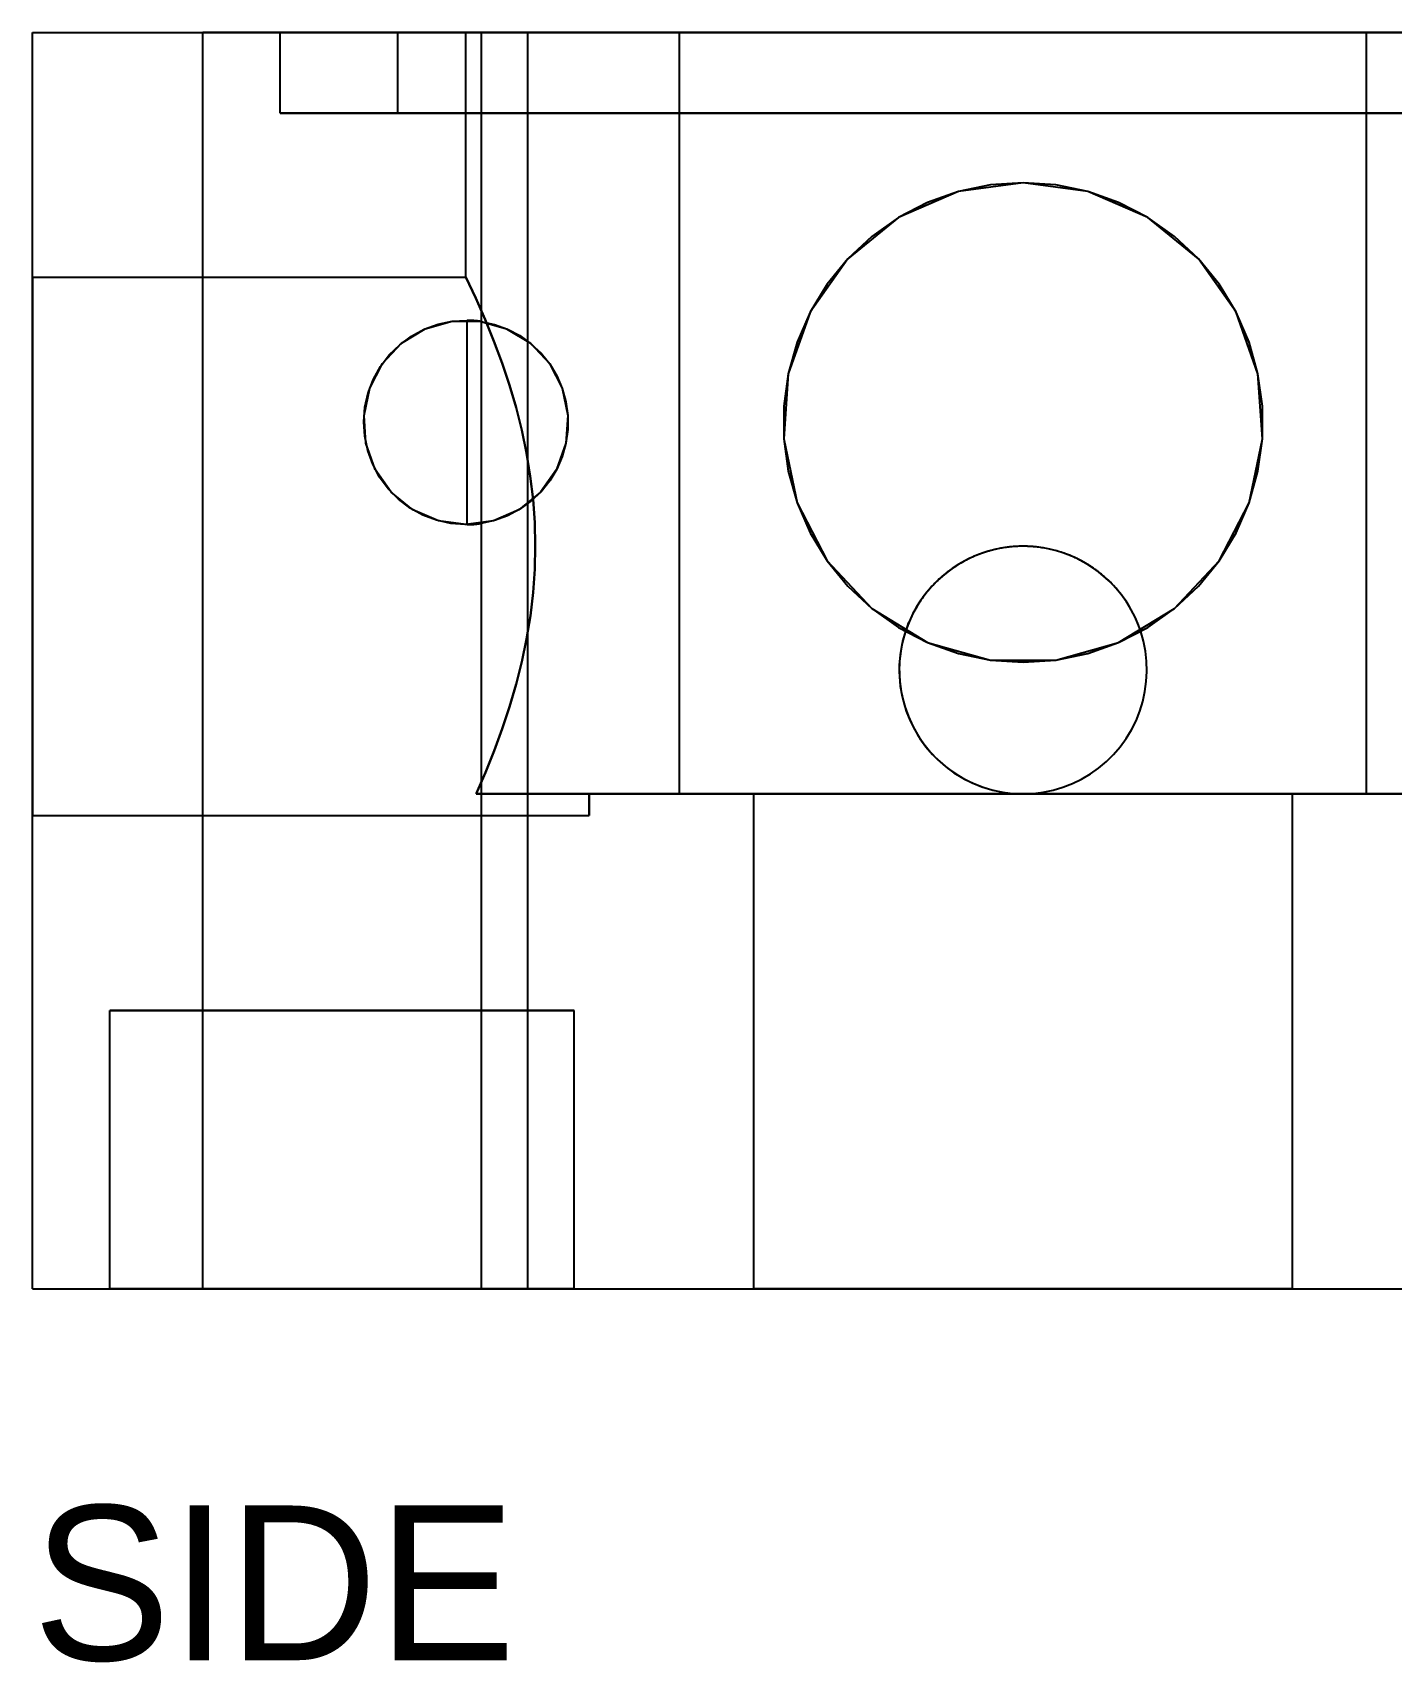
# Model space of a CAD drawing. Header units: millimetres. Extents: x 0 to 258, y -49 to 86.
# Drawn here: x 72.5 to 94.45, y -6.04 to 20.3 of the extents above; entities that cross this region are included whole.
import ezdxf

# ---------------------------------------------------------------- set-up
doc = ezdxf.new("R2010")
doc.units = ezdxf.units.MM
doc.layers.add('SIDE_HIDDEN', color=8, linetype='CONTINUOUS')
doc.layers.add('SIDE_VISIBLE', color=7, linetype='Continuous')

msp = doc.modelspace()

# ---------------------------------------------------------------- linework, layer by layer
at = {"layer": 'SIDE_HIDDEN'}
for points in [[(72.5, 20.3), (80.5, 20.3)], [(72.5, 0), (72.5, 20.3)], [(79.75, 20.3), (79.554, 20.3), (79.359, 20.3), (79.163, 20.3), (78.967, 20.3), (78.772, 20.3), (78.576, 20.3), (78.38, 20.3), (78.185, 20.3), (77.989, 20.3), (77.793, 20.3), (77.598, 20.3), (77.402, 20.3), (77.207, 20.3), (77.011, 20.3), (76.815, 20.3), (76.62, 20.3), (76.424, 20.3), (76.228, 20.3), (76.033, 20.3), (75.837, 20.3), (75.641, 20.3), (75.446, 20.3), (75.25, 20.3)], [(75.25, 20.3), (75.348, 20.3), (75.446, 20.3), (75.543, 20.3), (75.641, 20.3), (75.739, 20.3), (75.837, 20.3), (75.935, 20.3), (76.033, 20.3), (76.13, 20.3), (76.228, 20.3), (76.326, 20.3), (76.424, 20.3), (76.522, 20.3), (76.62, 20.3), (76.717, 20.3), (76.815, 20.3), (76.913, 20.3), (77.011, 20.3), (77.109, 20.3), (77.207, 20.3), (77.304, 20.3), (77.402, 20.3), (77.5, 20.3)], [(79.75, 20.3), (79.554, 20.3), (79.359, 20.3), (79.163, 20.3), (78.967, 20.3), (78.772, 20.3), (78.576, 20.3), (78.38, 20.3), (78.185, 20.3), (77.989, 20.3), (77.793, 20.3), (77.598, 20.3), (77.402, 20.3), (77.207, 20.3), (77.011, 20.3), (76.815, 20.3), (76.62, 20.3), (76.424, 20.3), (76.228, 20.3), (76.033, 20.3), (75.837, 20.3), (75.641, 20.3), (75.446, 20.3), (75.25, 20.3)], [(75.25, 20.3), (75.348, 20.3), (75.446, 20.3), (75.543, 20.3), (75.641, 20.3), (75.739, 20.3), (75.837, 20.3), (75.935, 20.3), (76.033, 20.3), (76.13, 20.3), (76.228, 20.3), (76.326, 20.3), (76.424, 20.3), (76.522, 20.3), (76.62, 20.3), (76.717, 20.3), (76.815, 20.3), (76.913, 20.3), (77.011, 20.3), (77.109, 20.3), (77.207, 20.3), (77.304, 20.3), (77.402, 20.3), (77.5, 20.3)], [(75.25, 4.5), (75.25, 20.3)], [(75.25, 4.5), (75.25, 20.3)], [(100.5, 20.3), (99.457, 20.3), (98.413, 20.3), (97.37, 20.3), (96.326, 20.3), (95.283, 20.3), (94.239, 20.3), (93.196, 20.3), (92.152, 20.3), (91.109, 20.3), (90.065, 20.3), (89.022, 20.3), (87.978, 20.3), (86.935, 20.3), (85.891, 20.3), (84.848, 20.3), (83.804, 20.3), (82.761, 20.3), (81.717, 20.3), (80.674, 20.3), (79.63, 20.3), (78.587, 20.3), (77.543, 20.3), (76.5, 20.3)], [(76.5, 20.3), (77.022, 20.3), (77.543, 20.3), (78.065, 20.3), (78.587, 20.3), (79.109, 20.3), (79.63, 20.3), (80.152, 20.3), (80.674, 20.3), (81.196, 20.3), (81.717, 20.3), (82.239, 20.3), (82.761, 20.3), (83.283, 20.3), (83.804, 20.3), (84.326, 20.3), (84.848, 20.3), (85.37, 20.3), (85.891, 20.3), (86.413, 20.3), (86.935, 20.3), (87.457, 20.3), (87.978, 20.3), (88.5, 20.3)], [(76.5, 19), (76.5, 20.3)], [(77.5, 20.3), (77.598, 20.3), (77.696, 20.3), (77.793, 20.3), (77.891, 20.3), (77.989, 20.3), (78.087, 20.3), (78.185, 20.3), (78.283, 20.3), (78.38, 20.3), (78.478, 20.3), (78.576, 20.3), (78.674, 20.3), (78.772, 20.3), (78.87, 20.3), (78.967, 20.3), (79.065, 20.3), (79.163, 20.3), (79.261, 20.3), (79.359, 20.3), (79.457, 20.3), (79.554, 20.3), (79.652, 20.3), (79.75, 20.3)], [(77.5, 20.3), (77.598, 20.3), (77.696, 20.3), (77.793, 20.3), (77.891, 20.3), (77.989, 20.3), (78.087, 20.3), (78.185, 20.3), (78.283, 20.3), (78.38, 20.3), (78.478, 20.3), (78.576, 20.3), (78.674, 20.3), (78.772, 20.3), (78.87, 20.3), (78.967, 20.3), (79.065, 20.3), (79.163, 20.3), (79.261, 20.3), (79.359, 20.3), (79.457, 20.3), (79.554, 20.3), (79.652, 20.3), (79.75, 20.3)], [(98.6, 20.3), (97.722, 20.3), (96.843, 20.3), (95.965, 20.3), (95.087, 20.3), (94.209, 20.3), (93.33, 20.3), (92.452, 20.3), (91.574, 20.3), (90.696, 20.3), (89.817, 20.3), (88.939, 20.3), (88.061, 20.3), (87.183, 20.3), (86.304, 20.3), (85.426, 20.3), (84.548, 20.3), (83.67, 20.3), (82.791, 20.3), (81.913, 20.3), (81.035, 20.3), (80.157, 20.3), (79.278, 20.3), (78.4, 20.3)], [(78.4, 20.3), (78.839, 20.3), (79.278, 20.3), (79.717, 20.3), (80.157, 20.3), (80.596, 20.3), (81.035, 20.3), (81.474, 20.3), (81.913, 20.3), (82.352, 20.3), (82.791, 20.3), (83.23, 20.3), (83.67, 20.3), (84.109, 20.3), (84.548, 20.3), (84.987, 20.3), (85.426, 20.3), (85.865, 20.3), (86.304, 20.3), (86.743, 20.3), (87.183, 20.3), (87.622, 20.3), (88.061, 20.3), (88.5, 20.3)], [(78.4, 19), (78.4, 20.3)], [(97.5, 20.3), (96.717, 20.3), (95.935, 20.3), (95.152, 20.3), (94.37, 20.3), (93.587, 20.3), (92.804, 20.3), (92.022, 20.3), (91.239, 20.3), (90.457, 20.3), (89.674, 20.3), (88.891, 20.3), (88.109, 20.3), (87.326, 20.3), (86.543, 20.3), (85.761, 20.3), (84.978, 20.3), (84.196, 20.3), (83.413, 20.3), (82.63, 20.3), (81.848, 20.3), (81.065, 20.3), (80.283, 20.3), (79.5, 20.3)], [(79.5, 20.3), (79.891, 20.3), (80.283, 20.3), (80.674, 20.3), (81.065, 20.3), (81.457, 20.3), (81.848, 20.3), (82.239, 20.3), (82.63, 20.3), (83.022, 20.3), (83.413, 20.3), (83.804, 20.3), (84.196, 20.3), (84.587, 20.3), (84.978, 20.3), (85.37, 20.3), (85.761, 20.3), (86.152, 20.3), (86.543, 20.3), (86.935, 20.3), (87.326, 20.3), (87.717, 20.3), (88.109, 20.3), (88.5, 20.3)], [(79.5, 16.35), (79.5, 20.3)], [(79.75, 15.631), (79.75, 20.3)], [(79.75, 4.5), (79.75, 20.3)], [(80.5, 0), (80.5, 20.3)], [(80.5, 0), (80.5, 20.3)], [(80.5, 20.3), (96.5, 20.3)], [(94.05, 20.3), (93.567, 20.3), (93.085, 20.3), (92.602, 20.3), (92.12, 20.3), (91.637, 20.3), (91.154, 20.3), (90.672, 20.3), (90.189, 20.3), (89.707, 20.3), (89.224, 20.3), (88.741, 20.3), (88.259, 20.3), (87.776, 20.3), (87.293, 20.3), (86.811, 20.3), (86.328, 20.3), (85.846, 20.3), (85.363, 20.3), (84.88, 20.3), (84.398, 20.3), (83.915, 20.3), (83.433, 20.3), (82.95, 20.3)], [(82.95, 20.3), (83.191, 20.3), (83.433, 20.3), (83.674, 20.3), (83.915, 20.3), (84.157, 20.3), (84.398, 20.3), (84.639, 20.3), (84.88, 20.3), (85.122, 20.3), (85.363, 20.3), (85.604, 20.3), (85.846, 20.3), (86.087, 20.3), (86.328, 20.3), (86.57, 20.3), (86.811, 20.3), (87.052, 20.3), (87.293, 20.3), (87.535, 20.3), (87.776, 20.3), (88.017, 20.3), (88.259, 20.3), (88.5, 20.3)], [(82.95, 8), (82.95, 20.3)], [(88.5, 20.3), (88.891, 20.3), (89.283, 20.3), (89.674, 20.3), (90.065, 20.3), (90.457, 20.3), (90.848, 20.3), (91.239, 20.3), (91.63, 20.3), (92.022, 20.3), (92.413, 20.3), (92.804, 20.3), (93.196, 20.3), (93.587, 20.3), (93.978, 20.3), (94.37, 20.3), (94.761, 20.3), (95.152, 20.3), (95.543, 20.3), (95.935, 20.3), (96.326, 20.3), (96.717, 20.3), (97.109, 20.3), (97.5, 20.3)], [(88.5, 20.3), (88.741, 20.3), (88.983, 20.3), (89.224, 20.3), (89.465, 20.3), (89.707, 20.3), (89.948, 20.3), (90.189, 20.3), (90.43, 20.3), (90.672, 20.3), (90.913, 20.3), (91.154, 20.3), (91.396, 20.3), (91.637, 20.3), (91.878, 20.3), (92.12, 20.3), (92.361, 20.3), (92.602, 20.3), (92.843, 20.3), (93.085, 20.3), (93.326, 20.3), (93.567, 20.3), (93.809, 20.3), (94.05, 20.3)], [(88.5, 20.3), (88.939, 20.3), (89.378, 20.3), (89.817, 20.3), (90.257, 20.3), (90.696, 20.3), (91.135, 20.3), (91.574, 20.3), (92.013, 20.3), (92.452, 20.3), (92.891, 20.3), (93.33, 20.3), (93.77, 20.3), (94.209, 20.3), (94.648, 20.3), (95.087, 20.3), (95.526, 20.3), (95.965, 20.3), (96.404, 20.3), (96.843, 20.3), (97.283, 20.3), (97.722, 20.3), (98.161, 20.3), (98.6, 20.3)], [(88.5, 20.3), (89.022, 20.3), (89.543, 20.3), (90.065, 20.3), (90.587, 20.3), (91.109, 20.3), (91.63, 20.3), (92.152, 20.3), (92.674, 20.3), (93.196, 20.3), (93.717, 20.3), (94.239, 20.3), (94.761, 20.3), (95.283, 20.3), (95.804, 20.3), (96.326, 20.3), (96.848, 20.3), (97.37, 20.3), (97.891, 20.3), (98.413, 20.3), (98.935, 20.3), (99.457, 20.3), (99.978, 20.3), (100.5, 20.3)], [(94.05, 8), (94.05, 20.3)], [(100.5, 19), (99.457, 19), (98.413, 19), (97.37, 19), (96.326, 19), (95.283, 19), (94.239, 19), (93.196, 19), (92.152, 19), (91.109, 19), (90.065, 19), (89.022, 19), (87.978, 19), (86.935, 19), (85.891, 19), (84.848, 19), (83.804, 19), (82.761, 19), (81.717, 19), (80.674, 19), (79.63, 19), (78.587, 19), (77.543, 19), (76.5, 19)], [(76.5, 19), (77.022, 19), (77.543, 19), (78.065, 19), (78.587, 19), (79.109, 19), (79.63, 19), (80.152, 19), (80.674, 19), (81.196, 19), (81.717, 19), (82.239, 19), (82.761, 19), (83.283, 19), (83.804, 19), (84.326, 19), (84.848, 19), (85.37, 19), (85.891, 19), (86.413, 19), (86.935, 19), (87.457, 19), (87.978, 19), (88.5, 19)], [(98.6, 19), (97.722, 19), (96.843, 19), (95.965, 19), (95.087, 19), (94.209, 19), (93.33, 19), (92.452, 19), (91.574, 19), (90.696, 19), (89.817, 19), (88.939, 19), (88.061, 19), (87.183, 19), (86.304, 19), (85.426, 19), (84.548, 19), (83.67, 19), (82.791, 19), (81.913, 19), (81.035, 19), (80.157, 19), (79.278, 19), (78.4, 19)], [(78.4, 19), (78.839, 19), (79.278, 19), (79.717, 19), (80.157, 19), (80.596, 19), (81.035, 19), (81.474, 19), (81.913, 19), (82.352, 19), (82.791, 19), (83.23, 19), (83.67, 19), (84.109, 19), (84.548, 19), (84.987, 19), (85.426, 19), (85.865, 19), (86.304, 19), (86.743, 19), (87.183, 19), (87.622, 19), (88.061, 19), (88.5, 19)], [(88.5, 19), (88.939, 19), (89.378, 19), (89.817, 19), (90.257, 19), (90.696, 19), (91.135, 19), (91.574, 19), (92.013, 19), (92.452, 19), (92.891, 19), (93.33, 19), (93.77, 19), (94.209, 19), (94.648, 19), (95.087, 19), (95.526, 19), (95.965, 19), (96.404, 19), (96.843, 19), (97.283, 19), (97.722, 19), (98.161, 19), (98.6, 19)], [(88.5, 19), (89.022, 19), (89.543, 19), (90.065, 19), (90.587, 19), (91.109, 19), (91.63, 19), (92.152, 19), (92.674, 19), (93.196, 19), (93.717, 19), (94.239, 19), (94.761, 19), (95.283, 19), (95.804, 19), (96.326, 19), (96.848, 19), (97.37, 19), (97.891, 19), (98.413, 19), (98.935, 19), (99.457, 19), (99.978, 19), (100.5, 19)], [(72.5, 16.35), (72.5, 15.972), (72.5, 15.593), (72.5, 15.215), (72.5, 14.837), (72.5, 14.459), (72.5, 14.08), (72.5, 13.702), (72.5, 13.324), (72.5, 12.946), (72.5, 12.567), (72.5, 12.189), (72.5, 11.811), (72.5, 11.433), (72.5, 11.054), (72.5, 10.676), (72.5, 10.298), (72.5, 9.92), (72.5, 9.541), (72.5, 9.163), (72.5, 8.785), (72.5, 8.407), (72.5, 8.028), (72.5, 7.65)], [(72.5, 7.65), (72.5, 8.028), (72.5, 8.407), (72.5, 8.785), (72.5, 9.163), (72.5, 9.541), (72.5, 9.92), (72.5, 10.298), (72.5, 10.676), (72.5, 11.054), (72.5, 11.433), (72.5, 11.811), (72.5, 12.189), (72.5, 12.567), (72.5, 12.946), (72.5, 13.324), (72.5, 13.702), (72.5, 14.08), (72.5, 14.459), (72.5, 14.837), (72.5, 15.215), (72.5, 15.593), (72.5, 15.972), (72.5, 16.35)], [(72.5, 16.35), (79.5, 16.35)], [(79.664, 8), (79.815, 8.346), (79.956, 8.695), (80.087, 9.049), (80.205, 9.407), (80.311, 9.769), (80.403, 10.135), (80.48, 10.504), (80.541, 10.877), (80.586, 11.251), (80.612, 11.628), (80.621, 12.005), (80.612, 12.382), (80.585, 12.758), (80.54, 13.132), (80.479, 13.505), (80.401, 13.874), (80.309, 14.24), (80.203, 14.601), (80.084, 14.959), (79.953, 15.313), (79.811, 15.663), (79.66, 16.008), (79.5, 16.35)], [(79.5, 16.35), (79.66, 16.008), (79.811, 15.663), (79.953, 15.313), (80.084, 14.959), (80.203, 14.601), (80.309, 14.24), (80.401, 13.874), (80.479, 13.505), (80.54, 13.132), (80.585, 12.758), (80.612, 12.382), (80.621, 12.005), (80.612, 11.628), (80.586, 11.251), (80.541, 10.877), (80.48, 10.504), (80.403, 10.135), (80.311, 9.769), (80.205, 9.407), (80.087, 9.049), (79.956, 8.695), (79.815, 8.346), (79.664, 8)], [(79.52, 15.65), (79.743, 15.632), (79.961, 15.584), (80.171, 15.507), (80.369, 15.403), (80.55, 15.273), (80.713, 15.119), (80.853, 14.945), (80.968, 14.754), (81.056, 14.548), (81.116, 14.333), (81.146, 14.112), (81.146, 13.888), (81.116, 13.667), (81.056, 13.452), (80.968, 13.246), (80.853, 13.055), (80.713, 12.881), (80.55, 12.727), (80.369, 12.597), (80.171, 12.493), (79.961, 12.416), (79.743, 12.368), (79.52, 12.35)], [(79.75, 15.631), (79.74, 15.632), (79.73, 15.634), (79.72, 15.635), (79.71, 15.637), (79.7, 15.638), (79.69, 15.639), (79.68, 15.64), (79.67, 15.641), (79.661, 15.642), (79.651, 15.643), (79.641, 15.644), (79.631, 15.645), (79.621, 15.646), (79.611, 15.646), (79.601, 15.647), (79.591, 15.648), (79.581, 15.648), (79.571, 15.648), (79.561, 15.649), (79.551, 15.649), (79.541, 15.65), (79.531, 15.65), (79.52, 15.65)], [(79.5, 12.35), (79.5, 12.35), (79.499, 12.35), (79.499, 12.35), (79.498, 12.35), (79.498, 12.35), (79.497, 12.35), (79.497, 12.35), (79.496, 12.35), (79.496, 12.35), (79.496, 12.35), (79.495, 12.35), (79.495, 12.35), (79.494, 12.35), (79.494, 12.35), (79.493, 12.35), (79.493, 12.35), (79.492, 12.35), (79.492, 12.35), (79.491, 12.35), (79.491, 12.35), (79.491, 12.35), (79.49, 12.35), (79.49, 12.35)], [(79.75, 12.369), (79.739, 12.367), (79.728, 12.366), (79.718, 12.364), (79.707, 12.363), (79.696, 12.362), (79.685, 12.36), (79.674, 12.359), (79.663, 12.358), (79.653, 12.357), (79.642, 12.356), (79.631, 12.355), (79.62, 12.354), (79.609, 12.354), (79.598, 12.353), (79.587, 12.352), (79.576, 12.352), (79.565, 12.351), (79.555, 12.351), (79.544, 12.351), (79.533, 12.35), (79.522, 12.35), (79.511, 12.35), (79.5, 12.35)], [(79.52, 12.35), (79.531, 12.35), (79.541, 12.35), (79.551, 12.351), (79.561, 12.351), (79.571, 12.352), (79.581, 12.352), (79.591, 12.352), (79.601, 12.353), (79.611, 12.354), (79.621, 12.354), (79.631, 12.355), (79.641, 12.356), (79.651, 12.357), (79.661, 12.358), (79.67, 12.359), (79.68, 12.36), (79.69, 12.361), (79.7, 12.362), (79.71, 12.363), (79.72, 12.365), (79.73, 12.366), (79.74, 12.368), (79.75, 12.369)], [(79.75, 4.5), (79.75, 12.369)], [(87.981, 11.931), (87.965, 11.927), (87.95, 11.923), (87.935, 11.919), (87.92, 11.914), (87.905, 11.909), (87.89, 11.905), (87.875, 11.9), (87.86, 11.895), (87.845, 11.89), (87.83, 11.884), (87.815, 11.879), (87.8, 11.874), (87.785, 11.868), (87.771, 11.862), (87.756, 11.856), (87.741, 11.851), (87.727, 11.845), (87.712, 11.838), (87.698, 11.832), (87.683, 11.826), (87.669, 11.819), (87.655, 11.813), (87.64, 11.806)], [(89.234, 11.86), (89.211, 11.869), (89.188, 11.878), (89.164, 11.886), (89.141, 11.894), (89.118, 11.902), (89.094, 11.91), (89.07, 11.917), (89.047, 11.924), (89.023, 11.93), (88.999, 11.937), (88.975, 11.943), (88.951, 11.949), (88.927, 11.954), (88.903, 11.959), (88.878, 11.964), (88.854, 11.968), (88.83, 11.973), (88.805, 11.977), (88.781, 11.98), (88.756, 11.984), (88.732, 11.987), (88.707, 11.989), (88.683, 11.992)], [(87.639, 11.805), (87.609, 11.791), (87.579, 11.775), (87.55, 11.76), (87.521, 11.744), (87.492, 11.727), (87.464, 11.71), (87.435, 11.693), (87.407, 11.675), (87.38, 11.657), (87.352, 11.638), (87.325, 11.619), (87.299, 11.599), (87.272, 11.579), (87.246, 11.558), (87.22, 11.537), (87.195, 11.516), (87.17, 11.494), (87.145, 11.471), (87.121, 11.449), (87.097, 11.426), (87.074, 11.402), (87.051, 11.378), (87.028, 11.354)], [(89.845, 11.481), (89.834, 11.49), (89.823, 11.5), (89.812, 11.51), (89.801, 11.519), (89.79, 11.529), (89.778, 11.538), (89.767, 11.547), (89.756, 11.557), (89.744, 11.566), (89.733, 11.575), (89.721, 11.584), (89.71, 11.593), (89.698, 11.601), (89.686, 11.61), (89.674, 11.619), (89.663, 11.627), (89.651, 11.636), (89.639, 11.644), (89.627, 11.652), (89.615, 11.661), (89.602, 11.669), (89.59, 11.677), (89.578, 11.685)], [(87.028, 11.354), (87.007, 11.33), (86.986, 11.307), (86.965, 11.282), (86.945, 11.258), (86.925, 11.233), (86.906, 11.208), (86.887, 11.182), (86.868, 11.157), (86.85, 11.131), (86.832, 11.104), (86.815, 11.078), (86.798, 11.051), (86.782, 11.023), (86.766, 10.996), (86.75, 10.968), (86.735, 10.94), (86.72, 10.912), (86.706, 10.884), (86.692, 10.855), (86.679, 10.826), (86.666, 10.797), (86.653, 10.768), (86.641, 10.739)], [(86.6, 10.623), (86.555, 10.465), (86.523, 10.304), (86.505, 10.141), (86.5, 9.977), (86.509, 9.813), (86.531, 9.651), (86.566, 9.49), (86.614, 9.333), (86.675, 9.181), (86.749, 9.034), (86.834, 8.894), (86.93, 8.761), (87.037, 8.637), (87.153, 8.521), (87.279, 8.416), (87.413, 8.321), (87.554, 8.238), (87.702, 8.166), (87.855, 8.107), (88.013, 8.06), (88.173, 8.027), (88.336, 8.007), (88.5, 8)], [(86.64, 10.736), (86.585, 10.576), (86.543, 10.412), (86.515, 10.245), (86.501, 10.076), (86.502, 9.907), (86.517, 9.738), (86.546, 9.571), (86.59, 9.408), (86.647, 9.248), (86.717, 9.094), (86.8, 8.947), (86.895, 8.807), (87.002, 8.675), (87.119, 8.553), (87.246, 8.442), (87.383, 8.341), (87.527, 8.253), (87.678, 8.177), (87.835, 8.114), (87.997, 8.064), (88.163, 8.029), (88.331, 8.007), (88.5, 8)], [(88.5, 8), (88.664, 8.007), (88.827, 8.027), (88.987, 8.06), (89.145, 8.107), (89.298, 8.166), (89.446, 8.238), (89.587, 8.321), (89.721, 8.416), (89.847, 8.521), (89.963, 8.637), (90.07, 8.761), (90.166, 8.894), (90.251, 9.034), (90.325, 9.181), (90.386, 9.333), (90.434, 9.49), (90.469, 9.651), (90.491, 9.813), (90.5, 9.977), (90.495, 10.141), (90.477, 10.304), (90.445, 10.465), (90.4, 10.623)], [(88.5, 8), (88.664, 8.007), (88.827, 8.027), (88.987, 8.06), (89.145, 8.107), (89.298, 8.166), (89.446, 8.238), (89.587, 8.321), (89.721, 8.416), (89.847, 8.521), (89.963, 8.637), (90.07, 8.761), (90.166, 8.894), (90.251, 9.034), (90.325, 9.181), (90.386, 9.333), (90.434, 9.49), (90.469, 9.651), (90.491, 9.813), (90.5, 9.977), (90.495, 10.141), (90.477, 10.304), (90.445, 10.465), (90.4, 10.623)], [(79.664, 8), (81.49, 8)], [(79.664, 8), (81.49, 8)], [(79.664, 8), (80.048, 8), (80.432, 8), (80.816, 8), (81.201, 8), (81.585, 8), (81.969, 8), (82.353, 8), (82.737, 8), (83.121, 8), (83.506, 8), (83.89, 8), (84.274, 8), (84.658, 8), (85.042, 8), (85.427, 8), (85.811, 8), (86.195, 8), (86.579, 8), (86.963, 8), (87.347, 8), (87.732, 8), (88.116, 8), (88.5, 8)], [(88.5, 8), (88.116, 8), (87.732, 8), (87.347, 8), (86.963, 8), (86.579, 8), (86.195, 8), (85.811, 8), (85.427, 8), (85.042, 8), (84.658, 8), (84.274, 8), (83.89, 8), (83.506, 8), (83.121, 8), (82.737, 8), (82.353, 8), (81.969, 8), (81.585, 8), (81.201, 8), (80.816, 8), (80.432, 8), (80.048, 8), (79.664, 8)], [(81.49, 8), (81.49, 7.985), (81.49, 7.97), (81.49, 7.954), (81.49, 7.939), (81.49, 7.924), (81.49, 7.909), (81.49, 7.893), (81.49, 7.878), (81.49, 7.863), (81.49, 7.848), (81.49, 7.833), (81.49, 7.817), (81.49, 7.802), (81.49, 7.787), (81.49, 7.772), (81.49, 7.757), (81.49, 7.741), (81.49, 7.726), (81.49, 7.711), (81.49, 7.696), (81.49, 7.68), (81.49, 7.665), (81.49, 7.65)], [(81.49, 7.65), (81.49, 7.665), (81.49, 7.68), (81.49, 7.696), (81.49, 7.711), (81.49, 7.726), (81.49, 7.741), (81.49, 7.757), (81.49, 7.772), (81.49, 7.787), (81.49, 7.802), (81.49, 7.817), (81.49, 7.833), (81.49, 7.848), (81.49, 7.863), (81.49, 7.878), (81.49, 7.893), (81.49, 7.909), (81.49, 7.924), (81.49, 7.939), (81.49, 7.954), (81.49, 7.97), (81.49, 7.985), (81.49, 8)], [(94.05, 8), (93.567, 8), (93.085, 8), (92.602, 8), (92.12, 8), (91.637, 8), (91.154, 8), (90.672, 8), (90.189, 8), (89.707, 8), (89.224, 8), (88.741, 8), (88.259, 8), (87.776, 8), (87.293, 8), (86.811, 8), (86.328, 8), (85.846, 8), (85.363, 8), (84.88, 8), (84.398, 8), (83.915, 8), (83.433, 8), (82.95, 8)], [(82.95, 8), (83.191, 8), (83.433, 8), (83.674, 8), (83.915, 8), (84.157, 8), (84.398, 8), (84.639, 8), (84.88, 8), (85.122, 8), (85.363, 8), (85.604, 8), (85.846, 8), (86.087, 8), (86.328, 8), (86.57, 8), (86.811, 8), (87.052, 8), (87.293, 8), (87.535, 8), (87.776, 8), (88.017, 8), (88.259, 8), (88.5, 8)], [(92.85, 8), (92.472, 8), (92.093, 8), (91.715, 8), (91.337, 8), (90.959, 8), (90.58, 8), (90.202, 8), (89.824, 8), (89.446, 8), (89.067, 8), (88.689, 8), (88.311, 8), (87.933, 8), (87.554, 8), (87.176, 8), (86.798, 8), (86.42, 8), (86.041, 8), (85.663, 8), (85.285, 8), (84.907, 8), (84.528, 8), (84.15, 8)], [(84.15, 8), (84.339, 8), (84.528, 8), (84.717, 8), (84.907, 8), (85.096, 8), (85.285, 8), (85.474, 8), (85.663, 8), (85.852, 8), (86.041, 8), (86.23, 8), (86.42, 8), (86.609, 8), (86.798, 8), (86.987, 8), (87.176, 8), (87.365, 8), (87.554, 8), (87.743, 8), (87.933, 8), (88.122, 8), (88.311, 8), (88.5, 8)], [(84.15, 0), (84.15, 8)], [(96.194, 8), (95.859, 8), (95.525, 8), (95.19, 8), (94.856, 8), (94.521, 8), (94.187, 8), (93.852, 8), (93.518, 8), (93.183, 8), (92.849, 8), (92.514, 8), (92.18, 8), (91.845, 8), (91.511, 8), (91.176, 8), (90.842, 8), (90.507, 8), (90.173, 8), (89.838, 8), (89.504, 8), (89.169, 8), (88.835, 8), (88.5, 8)], [(88.5, 8), (88.835, 8), (89.169, 8), (89.504, 8), (89.838, 8), (90.173, 8), (90.507, 8), (90.842, 8), (91.176, 8), (91.511, 8), (91.845, 8), (92.18, 8), (92.514, 8), (92.849, 8), (93.183, 8), (93.518, 8), (93.852, 8), (94.187, 8), (94.521, 8), (94.856, 8), (95.19, 8), (95.525, 8), (95.859, 8), (96.194, 8)], [(88.5, 8), (88.741, 8), (88.983, 8), (89.224, 8), (89.465, 8), (89.707, 8), (89.948, 8), (90.189, 8), (90.43, 8), (90.672, 8), (90.913, 8), (91.154, 8), (91.396, 8), (91.637, 8), (91.878, 8), (92.12, 8), (92.361, 8), (92.602, 8), (92.843, 8), (93.085, 8), (93.326, 8), (93.567, 8), (93.809, 8), (94.05, 8)], [(88.5, 8), (88.689, 8), (88.878, 8), (89.067, 8), (89.257, 8), (89.446, 8), (89.635, 8), (89.824, 8), (90.013, 8), (90.202, 8), (90.391, 8), (90.58, 8), (90.77, 8), (90.959, 8), (91.148, 8), (91.337, 8), (91.526, 8), (91.715, 8), (91.904, 8), (92.093, 8), (92.283, 8), (92.472, 8), (92.661, 8), (92.85, 8)], [(92.85, 0), (92.85, 8)], [(72.5, 7.65), (81.49, 7.65)], [(81.25, 4.5), (80.924, 4.5), (80.598, 4.5), (80.272, 4.5), (79.946, 4.5), (79.62, 4.5), (79.293, 4.5), (78.967, 4.5), (78.641, 4.5), (78.315, 4.5), (77.989, 4.5), (77.663, 4.5), (77.337, 4.5), (77.011, 4.5), (76.685, 4.5), (76.359, 4.5), (76.033, 4.5), (75.707, 4.5), (75.38, 4.5), (75.054, 4.5), (74.728, 4.5), (74.402, 4.5), (74.076, 4.5), (73.75, 4.5)], [(73.75, 4.5), (73.913, 4.5), (74.076, 4.5), (74.239, 4.5), (74.402, 4.5), (74.565, 4.5), (74.728, 4.5), (74.891, 4.5), (75.054, 4.5), (75.217, 4.5), (75.38, 4.5), (75.543, 4.5), (75.707, 4.5), (75.87, 4.5), (76.033, 4.5), (76.196, 4.5), (76.359, 4.5), (76.522, 4.5), (76.685, 4.5), (76.848, 4.5), (77.011, 4.5), (77.174, 4.5), (77.337, 4.5), (77.5, 4.5)], [(75.25, 4.5), (75.185, 4.5), (75.12, 4.5), (75.054, 4.5), (74.989, 4.5), (74.924, 4.5), (74.859, 4.5), (74.793, 4.5), (74.728, 4.5), (74.663, 4.5), (74.598, 4.5), (74.533, 4.5), (74.467, 4.5), (74.402, 4.5), (74.337, 4.5), (74.272, 4.5), (74.207, 4.5), (74.141, 4.5), (74.076, 4.5), (74.011, 4.5), (73.946, 4.5), (73.88, 4.5), (73.815, 4.5), (73.75, 4.5)], [(73.75, 4.5), (74.076, 4.5), (74.402, 4.5), (74.728, 4.5), (75.054, 4.5), (75.38, 4.5), (75.707, 4.5), (76.033, 4.5), (76.359, 4.5), (76.685, 4.5), (77.011, 4.5), (77.337, 4.5), (77.663, 4.5), (77.989, 4.5), (78.315, 4.5), (78.641, 4.5), (78.967, 4.5), (79.293, 4.5), (79.62, 4.5), (79.946, 4.5), (80.272, 4.5), (80.598, 4.5), (80.924, 4.5), (81.25, 4.5)], [(73.75, 0), (73.75, 4.5)], [(73.75, 0), (73.75, 4.5)], [(79.75, 4.5), (75.25, 4.5)], [(75.25, 0), (75.25, 4.5)], [(79.75, 4.5), (79.554, 4.5), (79.359, 4.5), (79.163, 4.5), (78.967, 4.5), (78.772, 4.5), (78.576, 4.5), (78.38, 4.5), (78.185, 4.5), (77.989, 4.5), (77.793, 4.5), (77.598, 4.5), (77.402, 4.5), (77.207, 4.5), (77.011, 4.5), (76.815, 4.5), (76.62, 4.5), (76.424, 4.5), (76.228, 4.5), (76.033, 4.5), (75.837, 4.5), (75.641, 4.5), (75.446, 4.5), (75.25, 4.5)], [(75.25, 4.5), (75.348, 4.5), (75.446, 4.5), (75.543, 4.5), (75.641, 4.5), (75.739, 4.5), (75.837, 4.5), (75.935, 4.5), (76.033, 4.5), (76.13, 4.5), (76.228, 4.5), (76.326, 4.5), (76.424, 4.5), (76.522, 4.5), (76.62, 4.5), (76.717, 4.5), (76.815, 4.5), (76.913, 4.5), (77.011, 4.5), (77.109, 4.5), (77.207, 4.5), (77.304, 4.5), (77.402, 4.5), (77.5, 4.5)], [(79.75, 4.5), (79.554, 4.5), (79.359, 4.5), (79.163, 4.5), (78.967, 4.5), (78.772, 4.5), (78.576, 4.5), (78.38, 4.5), (78.185, 4.5), (77.989, 4.5), (77.793, 4.5), (77.598, 4.5), (77.402, 4.5), (77.207, 4.5), (77.011, 4.5), (76.815, 4.5), (76.62, 4.5), (76.424, 4.5), (76.228, 4.5), (76.033, 4.5), (75.837, 4.5), (75.641, 4.5), (75.446, 4.5), (75.25, 4.5)], [(75.25, 4.5), (75.348, 4.5), (75.446, 4.5), (75.543, 4.5), (75.641, 4.5), (75.739, 4.5), (75.837, 4.5), (75.935, 4.5), (76.033, 4.5), (76.13, 4.5), (76.228, 4.5), (76.326, 4.5), (76.424, 4.5), (76.522, 4.5), (76.62, 4.5), (76.717, 4.5), (76.815, 4.5), (76.913, 4.5), (77.011, 4.5), (77.109, 4.5), (77.207, 4.5), (77.304, 4.5), (77.402, 4.5), (77.5, 4.5)], [(77.5, 4.5), (77.598, 4.5), (77.696, 4.5), (77.793, 4.5), (77.891, 4.5), (77.989, 4.5), (78.087, 4.5), (78.185, 4.5), (78.283, 4.5), (78.38, 4.5), (78.478, 4.5), (78.576, 4.5), (78.674, 4.5), (78.772, 4.5), (78.87, 4.5), (78.967, 4.5), (79.065, 4.5), (79.163, 4.5), (79.261, 4.5), (79.359, 4.5), (79.457, 4.5), (79.554, 4.5), (79.652, 4.5), (79.75, 4.5)], [(77.5, 4.5), (77.663, 4.5), (77.826, 4.5), (77.989, 4.5), (78.152, 4.5), (78.315, 4.5), (78.478, 4.5), (78.641, 4.5), (78.804, 4.5), (78.967, 4.5), (79.13, 4.5), (79.293, 4.5), (79.457, 4.5), (79.62, 4.5), (79.783, 4.5), (79.946, 4.5), (80.109, 4.5), (80.272, 4.5), (80.435, 4.5), (80.598, 4.5), (80.761, 4.5), (80.924, 4.5), (81.087, 4.5), (81.25, 4.5)], [(77.5, 4.5), (77.598, 4.5), (77.696, 4.5), (77.793, 4.5), (77.891, 4.5), (77.989, 4.5), (78.087, 4.5), (78.185, 4.5), (78.283, 4.5), (78.38, 4.5), (78.478, 4.5), (78.576, 4.5), (78.674, 4.5), (78.772, 4.5), (78.87, 4.5), (78.967, 4.5), (79.065, 4.5), (79.163, 4.5), (79.261, 4.5), (79.359, 4.5), (79.457, 4.5), (79.554, 4.5), (79.652, 4.5), (79.75, 4.5)], [(79.75, 0), (79.75, 4.5)], [(81.25, 4.5), (81.185, 4.5), (81.12, 4.5), (81.054, 4.5), (80.989, 4.5), (80.924, 4.5), (80.859, 4.5), (80.793, 4.5), (80.728, 4.5), (80.663, 4.5), (80.598, 4.5), (80.533, 4.5), (80.467, 4.5), (80.402, 4.5), (80.337, 4.5), (80.272, 4.5), (80.207, 4.5), (80.141, 4.5), (80.076, 4.5), (80.011, 4.5), (79.946, 4.5), (79.88, 4.5), (79.815, 4.5), (79.75, 4.5)], [(81.25, 0), (81.25, 4.5)], [(81.25, 0), (81.25, 4.5)], [(72.5, 0), (75.25, 0)], [(81.25, 0), (80.924, 0), (80.598, 0), (80.272, 0), (79.946, 0), (79.62, 0), (79.293, 0), (78.967, 0), (78.641, 0), (78.315, 0), (77.989, 0), (77.663, 0), (77.337, 0), (77.011, 0), (76.685, 0), (76.359, 0), (76.033, 0), (75.707, 0), (75.38, 0), (75.054, 0), (74.728, 0), (74.402, 0), (74.076, 0), (73.75, 0)], [(73.75, 0), (73.913, 0), (74.076, 0), (74.239, 0), (74.402, 0), (74.565, 0), (74.728, 0), (74.891, 0), (75.054, 0), (75.217, 0), (75.38, 0), (75.543, 0), (75.707, 0), (75.87, 0), (76.033, 0), (76.196, 0), (76.359, 0), (76.522, 0), (76.685, 0), (76.848, 0), (77.011, 0), (77.174, 0), (77.337, 0), (77.5, 0)], [(75.25, 0), (75.185, 0), (75.12, 0), (75.054, 0), (74.989, 0), (74.924, 0), (74.859, 0), (74.793, 0), (74.728, 0), (74.663, 0), (74.598, 0), (74.533, 0), (74.467, 0), (74.402, 0), (74.337, 0), (74.272, 0), (74.207, 0), (74.141, 0), (74.076, 0), (74.011, 0), (73.946, 0), (73.88, 0), (73.815, 0), (73.75, 0)], [(73.75, 0), (74.076, 0), (74.402, 0), (74.728, 0), (75.054, 0), (75.38, 0), (75.707, 0), (76.033, 0), (76.359, 0), (76.685, 0), (77.011, 0), (77.337, 0), (77.663, 0), (77.989, 0), (78.315, 0), (78.641, 0), (78.967, 0), (79.293, 0), (79.62, 0), (79.946, 0), (80.272, 0), (80.598, 0), (80.924, 0), (81.25, 0)], [(77.5, 0), (77.663, 0), (77.826, 0), (77.989, 0), (78.152, 0), (78.315, 0), (78.478, 0), (78.641, 0), (78.804, 0), (78.967, 0), (79.13, 0), (79.293, 0), (79.457, 0), (79.62, 0), (79.783, 0), (79.946, 0), (80.109, 0), (80.272, 0), (80.435, 0), (80.598, 0), (80.761, 0), (80.924, 0), (81.087, 0), (81.25, 0)], [(79.75, 0), (80.5, 0)], [(81.25, 0), (81.185, 0), (81.12, 0), (81.054, 0), (80.989, 0), (80.924, 0), (80.859, 0), (80.793, 0), (80.728, 0), (80.663, 0), (80.598, 0), (80.533, 0), (80.467, 0), (80.402, 0), (80.337, 0), (80.272, 0), (80.207, 0), (80.141, 0), (80.076, 0), (80.011, 0), (79.946, 0), (79.88, 0), (79.815, 0), (79.75, 0)], [(80.5, 0), (96.5, 0)], [(92.85, 0), (92.472, 0), (92.093, 0), (91.715, 0), (91.337, 0), (90.959, 0), (90.58, 0), (90.202, 0), (89.824, 0), (89.446, 0), (89.067, 0), (88.689, 0), (88.311, 0), (87.933, 0), (87.554, 0), (87.176, 0), (86.798, 0), (86.42, 0), (86.041, 0), (85.663, 0), (85.285, 0), (84.907, 0), (84.528, 0), (84.15, 0)], [(84.15, 0), (84.339, 0), (84.528, 0), (84.717, 0), (84.907, 0), (85.096, 0), (85.285, 0), (85.474, 0), (85.663, 0), (85.852, 0), (86.041, 0), (86.23, 0), (86.42, 0), (86.609, 0), (86.798, 0), (86.987, 0), (87.176, 0), (87.365, 0), (87.554, 0), (87.743, 0), (87.933, 0), (88.122, 0), (88.311, 0), (88.5, 0)], [(88.5, 0), (88.689, 0), (88.878, 0), (89.067, 0), (89.257, 0), (89.446, 0), (89.635, 0), (89.824, 0), (90.013, 0), (90.202, 0), (90.391, 0), (90.58, 0), (90.77, 0), (90.959, 0), (91.148, 0), (91.337, 0), (91.526, 0), (91.715, 0), (91.904, 0), (92.093, 0), (92.283, 0), (92.472, 0), (92.661, 0), (92.85, 0)]]:
    msp.add_lwpolyline(points, dxfattribs=at)
at = {"layer": 'SIDE_VISIBLE'}
for points in [[(72.5, 0), (72.5, 20.3)], [(72.5, 20.3), (104.5, 20.3)], [(88.5, 17.875), (87.972, 17.839), (87.455, 17.731), (86.956, 17.554), (86.487, 17.311), (86.055, 17.006), (85.668, 16.645), (85.334, 16.235), (85.059, 15.783), (84.849, 15.298), (84.706, 14.788), (84.634, 14.264), (84.634, 13.736), (84.706, 13.212), (84.849, 12.702), (85.059, 12.217), (85.334, 11.765), (85.668, 11.355), (86.055, 10.994), (86.487, 10.689), (86.956, 10.446), (87.455, 10.269), (87.972, 10.161), (88.5, 10.125)], [(88.5, 17.875), (87.455, 17.731), (86.487, 17.311), (85.668, 16.645), (85.059, 15.783), (84.706, 14.788), (84.634, 13.736), (84.849, 12.702), (85.334, 11.765), (86.055, 10.994), (86.956, 10.446), (87.972, 10.161), (89.028, 10.161), (90.044, 10.446), (90.945, 10.994), (91.666, 11.765), (92.151, 12.702), (92.366, 13.736), (92.294, 14.788), (91.941, 15.783), (91.332, 16.645), (90.513, 17.311), (89.545, 17.731), (88.5, 17.875)], [(88.5, 10.125), (89.028, 10.161), (89.545, 10.269), (90.044, 10.446), (90.513, 10.689), (90.945, 10.994), (91.332, 11.355), (91.666, 11.765), (91.941, 12.217), (92.151, 12.702), (92.294, 13.212), (92.366, 13.736), (92.366, 14.264), (92.294, 14.788), (92.151, 15.298), (91.941, 15.783), (91.666, 16.235), (91.332, 16.645), (90.945, 17.006), (90.513, 17.311), (90.044, 17.554), (89.545, 17.731), (89.028, 17.839), (88.5, 17.875)], [(79.49, 12.35), (79.255, 12.368), (79.025, 12.42), (78.805, 12.504), (78.599, 12.618), (78.411, 12.761), (78.245, 12.928), (78.106, 13.118), (77.994, 13.326), (77.913, 13.547), (77.865, 13.778), (77.85, 14.013), (77.869, 14.248), (77.921, 14.477), (78.005, 14.698), (78.119, 14.903), (78.262, 15.091), (78.43, 15.256), (78.62, 15.396), (78.828, 15.507), (79.049, 15.587), (79.28, 15.635), (79.515, 15.65), (79.75, 15.631)], [(79.5, 12.35), (79.055, 12.411), (78.643, 12.59), (78.294, 12.874), (78.035, 13.241), (77.885, 13.664), (77.854, 14.113), (77.945, 14.553), (78.152, 14.952), (78.459, 15.28), (78.843, 15.513), (79.275, 15.635), (79.725, 15.635), (80.157, 15.513), (80.541, 15.28), (80.848, 14.952), (81.055, 14.553), (81.146, 14.113), (81.115, 13.664), (80.965, 13.241), (80.706, 12.874), (80.357, 12.59), (79.945, 12.411), (79.5, 12.35)], [(79.52, 12.35), (79.52, 15.65)], [(88.5, 12), (88.391, 11.997), (88.282, 11.988), (88.174, 11.973), (88.067, 11.953), (87.962, 11.926), (87.857, 11.894), (87.755, 11.856), (87.655, 11.813), (87.558, 11.764), (87.463, 11.71), (87.371, 11.651), (87.283, 11.587), (87.198, 11.518), (87.117, 11.445), (87.041, 11.368), (86.968, 11.286), (86.901, 11.201), (86.837, 11.112), (86.779, 11.019), (86.726, 10.924), (86.679, 10.826), (86.636, 10.726), (86.6, 10.623)], [(88.5, 12), (88.477, 12), (88.454, 11.999), (88.431, 11.999), (88.409, 11.998), (88.386, 11.997), (88.363, 11.995), (88.34, 11.994), (88.317, 11.992), (88.295, 11.989), (88.272, 11.987), (88.249, 11.984), (88.227, 11.981), (88.204, 11.978), (88.181, 11.974), (88.159, 11.971), (88.136, 11.967), (88.114, 11.962), (88.092, 11.958), (88.069, 11.953), (88.047, 11.948), (88.025, 11.943), (88.003, 11.937), (87.981, 11.931)], [(90.4, 10.623), (90.364, 10.726), (90.321, 10.826), (90.274, 10.924), (90.221, 11.019), (90.163, 11.112), (90.099, 11.201), (90.032, 11.286), (89.959, 11.368), (89.883, 11.445), (89.802, 11.518), (89.717, 11.587), (89.629, 11.651), (89.537, 11.71), (89.442, 11.764), (89.345, 11.813), (89.245, 11.856), (89.143, 11.894), (89.038, 11.926), (88.933, 11.953), (88.826, 11.973), (88.718, 11.988), (88.609, 11.997), (88.5, 12)], [(88.683, 11.992), (88.675, 11.992), (88.667, 11.993), (88.659, 11.994), (88.651, 11.994), (88.643, 11.995), (88.635, 11.995), (88.627, 11.996), (88.619, 11.996), (88.611, 11.997), (88.603, 11.997), (88.595, 11.998), (88.587, 11.998), (88.579, 11.998), (88.572, 11.999), (88.564, 11.999), (88.556, 11.999), (88.548, 11.999), (88.54, 12), (88.532, 12), (88.524, 12), (88.516, 12), (88.508, 12), (88.5, 12)], [(89.578, 11.685), (89.564, 11.694), (89.549, 11.703), (89.535, 11.711), (89.521, 11.72), (89.506, 11.729), (89.492, 11.737), (89.477, 11.745), (89.462, 11.753), (89.447, 11.761), (89.433, 11.769), (89.418, 11.777), (89.403, 11.785), (89.388, 11.792), (89.373, 11.8), (89.357, 11.807), (89.342, 11.814), (89.327, 11.821), (89.312, 11.828), (89.296, 11.835), (89.281, 11.841), (89.265, 11.848), (89.25, 11.854), (89.234, 11.86)], [(87.64, 11.806), (87.64, 11.806), (87.64, 11.806), (87.64, 11.806), (87.64, 11.806), (87.64, 11.806), (87.64, 11.806), (87.64, 11.806), (87.64, 11.806), (87.64, 11.806), (87.64, 11.806), (87.64, 11.805), (87.64, 11.805), (87.639, 11.805), (87.639, 11.805), (87.639, 11.805), (87.639, 11.805), (87.639, 11.805), (87.639, 11.805), (87.639, 11.805), (87.639, 11.805), (87.639, 11.805), (87.639, 11.805), (87.639, 11.805)], [(87.028, 11.354), (87.028, 11.354), (87.028, 11.354), (87.028, 11.354), (87.028, 11.354), (87.028, 11.354), (87.028, 11.354), (87.028, 11.354), (87.028, 11.354), (87.028, 11.354), (87.028, 11.354), (87.028, 11.354), (87.028, 11.354), (87.028, 11.354), (87.028, 11.354), (87.028, 11.354), (87.028, 11.354), (87.028, 11.354), (87.028, 11.354), (87.028, 11.354), (87.028, 11.354), (87.028, 11.354), (87.028, 11.354), (87.028, 11.354)], [(90.4, 10.623), (90.386, 10.666), (90.371, 10.708), (90.354, 10.75), (90.337, 10.791), (90.319, 10.832), (90.299, 10.873), (90.279, 10.913), (90.258, 10.953), (90.237, 10.992), (90.214, 11.031), (90.19, 11.069), (90.166, 11.107), (90.141, 11.144), (90.114, 11.18), (90.088, 11.216), (90.06, 11.252), (90.031, 11.287), (90.002, 11.321), (89.972, 11.354), (89.941, 11.387), (89.91, 11.419), (89.877, 11.45), (89.845, 11.481)], [(86.641, 10.739), (86.641, 10.739), (86.641, 10.739), (86.641, 10.738), (86.641, 10.738), (86.641, 10.738), (86.641, 10.738), (86.641, 10.738), (86.641, 10.738), (86.641, 10.738), (86.641, 10.738), (86.641, 10.737), (86.641, 10.737), (86.641, 10.737), (86.641, 10.737), (86.641, 10.737), (86.641, 10.737), (86.641, 10.737), (86.641, 10.736), (86.64, 10.736), (86.64, 10.736), (86.64, 10.736), (86.64, 10.736), (86.64, 10.736)], [(72.5, 0), (104.5, 0)]]:
    msp.add_lwpolyline(points, dxfattribs=at)

# ---------------------------------------------------------------- texts
msp.add_text('SIDE', height=2.5, dxfattribs=at).set_placement((72.5, -6))

doc.saveas('drawing.dxf')
